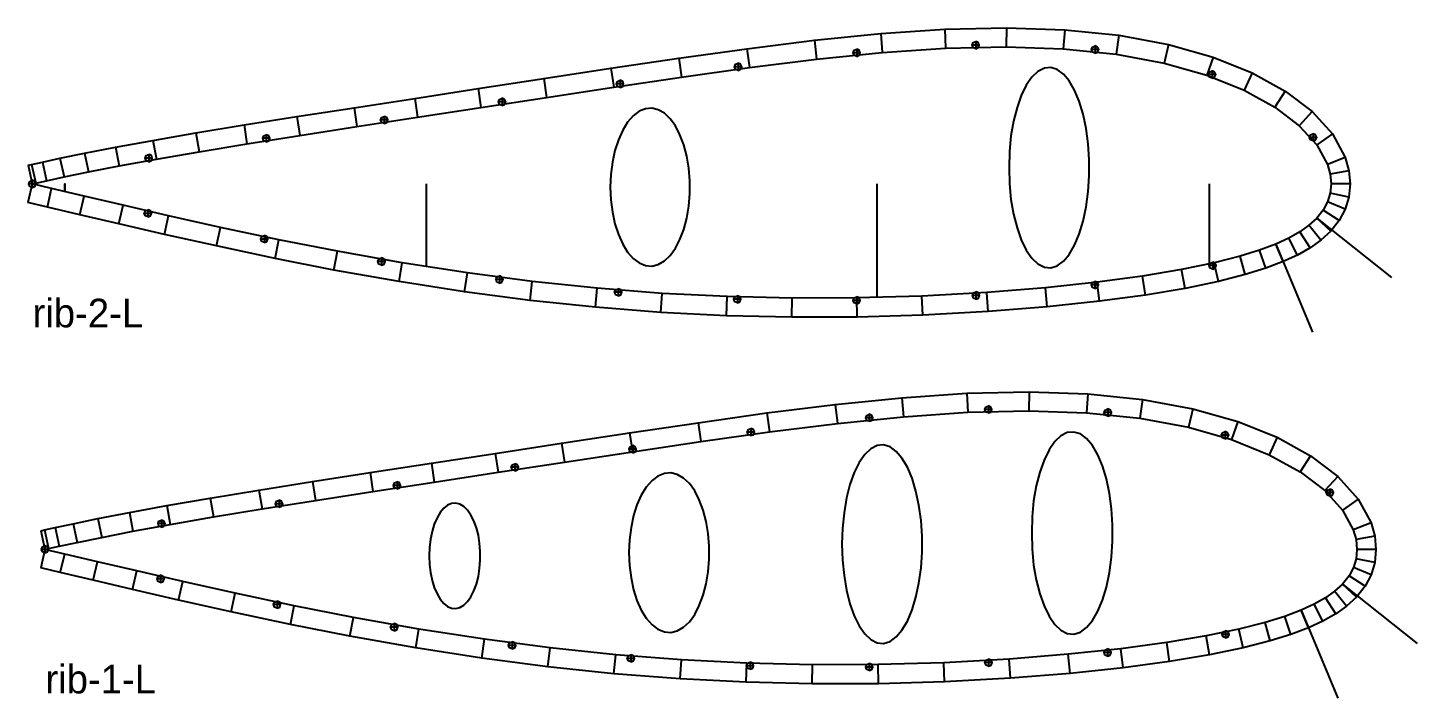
# Model space of a CAD drawing. Header units: millimetres. Extents: x 0 to 1469, y 0 to 3646.
# Drawn here: x 597 to 1179, y 0 to 281 of the extents above; entities that cross this region are included whole.
import ezdxf

# ---------------------------------------------------------------- set-up
doc = ezdxf.new("R2010")
doc.units = ezdxf.units.MM
for name, color, linetype in [('CUT', 1, 'CONTINUOUS'), ('MARK', 5, 'CONTINUOUS'), ('SEAM', 3, 'CONTINUOUS'), ('TEXT', 7, 'CONTINUOUS')]:
    doc.layers.add(name, color=color, linetype=linetype)

msp = doc.modelspace()

# ---------------------------------------------------------------- linework, layer by layer
at = {"layer": 'CUT', "color": 1}
for points in [[(596.8, 223.45), (598.3, 223.79), (602.8, 224.78), (610.2, 226.38), (620.5, 228.49), (633.5, 231.02), (649.1, 233.89), (667.2, 237.02), (687.4, 240.36), (709.5, 243.89), (733.5, 247.59), (758.9, 251.49), (785.5, 255.6), (813, 259.8), (841.2, 264.1), (869.7, 268.3), (898.2, 272.3), (926.5, 275.9), (954.3, 278.7), (981.2, 280.5), (1007, 281.1), (1031.4, 280.3), (1054.1, 278), (1074.95, 274.1), (1093.66, 268.8), (1110.02, 262.2), (1123.89, 254.5), (1135.14, 245.96), (1143.63, 236.59), (1148.99, 226.76), (1150.55, 221.17), (1151.06, 215.65), (1150.53, 210.15), (1148.99, 205.05), (1146.49, 200.33), (1142.92, 195.82), (1138.83, 192.06), (1134.29, 188.83), (1129.02, 185.83), (1123.02, 183.05), (1115.72, 180.29), (1107.13, 177.6), (1095.86, 174.72), (1081.91, 171.84), (1065.3, 169.06), (1046, 166.46), (1024, 164.12), (999.3, 162.118), (971.9, 160.608), (944.4, 159.811), (917, 159.732), (889.6, 160.383), (862.1, 161.777), (834.7, 163.92), (807.3, 166.8), (779.8, 170.4), (752.4, 174.66), (725, 179.54), (700.4, 184.39), (675.8, 189.61), (654, 194.49), (634.9, 198.9), (618.5, 202.73), (604.9, 205.94), (596.7, 207.86)], [(995.6, 273.8), (992.6, 273.8), (993.1, 274.9), (994.1, 275.3), (994.1, 272.3), (995.2, 272.8), (995.6, 273.8), (995.2, 274.9), (994.1, 275.3)], [(994.1, 272.3), (993.1, 272.8), (992.6, 273.8)], [(945.7, 270.6), (942.7, 270.6), (943.1, 271.7), (944.2, 272.1), (944.2, 269.1), (945.2, 269.6), (945.7, 270.6), (945.2, 271.7), (944.2, 272.1)], [(944.2, 269.1), (943.1, 269.6), (942.7, 270.6)], [(1045.7, 272), (1042.7, 272), (1043.1, 273), (1044.2, 273.5), (1044.2, 270.5), (1045.2, 270.9), (1045.7, 272), (1045.2, 273), (1044.2, 273.5)], [(1044.2, 270.5), (1043.1, 270.9), (1042.7, 272)], [(896, 264.7), (893, 264.7), (893.4, 265.8), (894.5, 266.2), (894.5, 263.2), (895.5, 263.7), (896, 264.7), (895.5, 265.8), (894.5, 266.2)], [(894.5, 263.2), (893.4, 263.7), (893, 264.7)], [(1094.71, 261.5), (1091.71, 261.5), (1092.14, 262.5), (1093.21, 263), (1093.21, 260), (1094.27, 260.4), (1094.71, 261.5), (1094.27, 262.5), (1093.21, 263)], [(846.5, 257.6), (843.5, 257.6), (843.9, 258.6), (845, 259.1), (845, 256.1), (846.1, 256.5), (846.5, 257.6), (846.1, 258.6), (845, 259.1)], [(845, 256.1), (843.9, 256.5), (843.5, 257.6)], [(1093.21, 260), (1092.14, 260.4), (1091.71, 261.5)], [(797.1, 250.03), (794.1, 250.03), (794.5, 251.09), (795.6, 251.53), (795.6, 248.53), (796.6, 248.97), (797.1, 250.03), (796.6, 251.09), (795.6, 251.53)], [(795.6, 248.53), (794.5, 248.97), (794.1, 250.03)], [(747.6, 242.46), (744.6, 242.46), (745.1, 243.52), (746.1, 243.96), (746.1, 240.96), (747.2, 241.4), (747.6, 242.46), (747.2, 243.52), (746.1, 243.96)], [(746.1, 240.96), (745.1, 241.4), (744.6, 242.46)], [(698.2, 234.76), (695.2, 234.76), (695.7, 235.82), (696.7, 236.26), (696.7, 233.26), (697.8, 233.7), (698.2, 234.76), (697.8, 235.82), (696.7, 236.26)], [(696.7, 233.26), (695.7, 233.7), (695.2, 234.76)], [(1137.06, 235.15), (1134.06, 235.15), (1134.5, 236.21), (1135.56, 236.65), (1135.56, 233.65), (1136.62, 234.09), (1137.06, 235.15), (1136.62, 236.21), (1135.56, 236.65)], [(1135.56, 233.65), (1134.5, 234.09), (1134.06, 235.15)], [(648.9, 226.45), (645.9, 226.45), (646.3, 227.51), (647.4, 227.95), (647.4, 224.95), (648.5, 225.39), (648.9, 226.45), (648.5, 227.51), (647.4, 227.95)], [(647.4, 224.95), (646.3, 225.39), (645.9, 226.45)], [(648.5, 203.28), (645.5, 203.28), (646, 204.34), (647, 204.78), (647, 201.78), (648.1, 202.22), (648.5, 203.28), (648.1, 204.34), (647, 204.78)], [(647, 201.78), (646, 202.22), (645.5, 203.28)], [(697.4, 192.51), (694.4, 192.51), (694.8, 193.57), (695.9, 194.01), (695.9, 191.01), (696.9, 191.45), (697.4, 192.51), (696.9, 193.57), (695.9, 194.01)], [(695.9, 191.01), (694.8, 191.45), (694.4, 192.51)], [(746.5, 183.09), (743.5, 183.09), (743.9, 184.15), (745, 184.59), (745, 181.59), (746.1, 182.03), (746.5, 183.09), (746.1, 184.15), (745, 184.59)], [(745, 181.59), (743.9, 182.03), (743.5, 183.09)], [(1094.98, 181.38), (1091.98, 181.38), (1092.42, 182.44), (1093.48, 182.88), (1093.48, 179.88), (1094.54, 180.32), (1094.98, 181.38), (1094.54, 182.44), (1093.48, 182.88)], [(1093.48, 179.88), (1092.42, 180.32), (1091.98, 181.38)], [(796, 175.54), (793, 175.54), (793.4, 176.6), (794.5, 177.04), (794.5, 174.04), (795.5, 174.47), (796, 175.54), (795.5, 176.6), (794.5, 177.04)], [(794.5, 174.04), (793.4, 174.47), (793, 175.54)], [(1045.6, 173.29), (1042.6, 173.29), (1043, 174.35), (1044.1, 174.79), (1044.1, 171.79), (1045.1, 172.23), (1045.6, 173.29), (1045.1, 174.35), (1044.1, 174.79)], [(845.7, 170.19), (842.7, 170.19), (843.2, 171.26), (844.2, 171.69), (844.2, 168.69), (845.3, 169.13), (845.7, 170.19), (845.3, 171.26), (844.2, 171.69)], [(844.2, 168.69), (843.2, 169.13), (842.7, 170.19)], [(995.7, 168.85), (992.7, 168.85), (993.2, 169.91), (994.2, 170.35), (994.2, 167.35), (995.3, 167.79), (995.7, 168.85), (995.3, 169.91), (994.2, 170.35)], [(1044.1, 171.79), (1043, 172.23), (1042.6, 173.29)], [(895.7, 167.27), (892.7, 167.27), (893.1, 168.34), (894.2, 168.77), (894.2, 165.77), (895.2, 166.21), (895.7, 167.27), (895.2, 168.34), (894.2, 168.77)], [(894.2, 165.77), (893.1, 166.21), (892.7, 167.27)], [(945.7, 166.81), (942.7, 166.81), (943.1, 167.87), (944.2, 168.31), (944.2, 165.31), (945.3, 165.75), (945.7, 166.81), (945.3, 167.87), (944.2, 168.31)], [(944.2, 165.31), (943.1, 165.75), (942.7, 166.81)], [(994.2, 167.35), (993.2, 167.79), (992.7, 168.85)], [(602.2, 70.21), (603.7, 70.55), (608.2, 71.55), (615.7, 73.16), (626.1, 75.29), (639.3, 77.85), (655, 80.75), (673.2, 83.91), (693.6, 87.28), (716, 90.85), (740.2, 94.59), (765.9, 98.53), (792.7, 102.6), (820.5, 106.9), (849, 111.3), (877.8, 115.5), (906.6, 119.6), (935.2, 123.2), (963.2, 126), (990.4, 127.9), (1016.5, 128.5), (1041.1, 127.6), (1064.1, 125.3), (1085.11, 121.4), (1103.99, 116), (1120.52, 109.4), (1134.52, 101.6), (1145.86, 92.96), (1154.43, 83.51), (1159.83, 73.59), (1161.4, 67.97), (1161.92, 62.4), (1161.38, 56.86), (1159.83, 51.73), (1157.32, 46.97), (1153.72, 42.43), (1149.6, 38.64), (1145.02, 35.38), (1139.7, 32.36), (1133.64, 29.55), (1126.28, 26.76), (1117.6, 24.05), (1106.22, 21.14), (1092.14, 18.23), (1075.4, 15.42), (1055.9, 12.8), (1033.7, 10.43), (1008.7, 8.413), (981, 6.887), (953.3, 6.082), (925.6, 6.003), (897.9, 6.661), (870.2, 8.069), (842.4, 10.23), (814.7, 13.14), (787, 16.77), (759.4, 21.08), (731.7, 26.01), (706.8, 30.91), (682, 36.18), (659.9, 41.11), (640.6, 45.56), (624.1, 49.43), (610.3, 52.67), (602.1, 54.62)], [(1000.9, 121.1), (997.9, 121.1), (998.4, 122.1), (999.4, 122.6), (999.4, 119.6), (1000.5, 120), (1000.9, 121.1), (1000.5, 122.1), (999.4, 122.6)], [(951, 117.6), (948, 117.6), (948.4, 118.6), (949.5, 119.1), (949.5, 116.1), (950.6, 116.5), (951, 117.6), (950.6, 118.6), (949.5, 119.1)], [(949.5, 116.1), (948.4, 116.5), (948, 117.6)], [(999.4, 119.6), (998.4, 120), (997.9, 121.1)], [(1051, 119.8), (1048, 119.8), (1048.4, 120.8), (1049.5, 121.3), (1049.5, 118.3), (1050.6, 118.7), (1051, 119.8), (1050.6, 120.8), (1049.5, 121.3)], [(1049.5, 118.3), (1048.4, 118.7), (1048, 119.8)], [(901.3, 111.6), (898.3, 111.6), (898.8, 112.6), (899.8, 113.1), (899.8, 110.1), (900.9, 110.5), (901.3, 111.6), (900.9, 112.6), (899.8, 113.1)], [(899.8, 110.1), (898.8, 110.5), (898.3, 111.6)], [(1100.17, 110.3), (1097.17, 110.3), (1097.61, 111.3), (1098.67, 111.8), (1098.67, 108.8), (1099.73, 109.2), (1100.17, 110.3), (1099.73, 111.3), (1098.67, 111.8)], [(851.8, 104.4), (848.8, 104.4), (849.3, 105.4), (850.3, 105.9), (850.3, 102.9), (851.4, 103.3), (851.8, 104.4), (851.4, 105.4), (850.3, 105.9)], [(1098.67, 108.8), (1097.61, 109.2), (1097.17, 110.3)], [(850.3, 102.9), (849.3, 103.3), (848.8, 104.4)], [(802.4, 96.82), (799.4, 96.82), (799.9, 97.88), (800.9, 98.32), (800.9, 95.32), (802, 95.76), (802.4, 96.82), (802, 97.88), (800.9, 98.32)], [(800.9, 95.32), (799.9, 95.76), (799.4, 96.82)], [(753, 89.24), (750, 89.24), (750.4, 90.3), (751.5, 90.74), (751.5, 87.74), (752.6, 88.18), (753, 89.24), (752.6, 90.3), (751.5, 90.74)], [(751.5, 87.74), (750.4, 88.18), (750, 89.24)], [(1144.09, 86.2), (1141.09, 86.2), (1141.53, 87.26), (1142.59, 87.7), (1142.59, 84.7), (1143.66, 85.14), (1144.09, 86.2), (1143.66, 87.26), (1142.59, 87.7)], [(703.6, 81.54), (700.6, 81.54), (701, 82.6), (702.1, 83.04), (702.1, 80.04), (703.1, 80.48), (703.6, 81.54), (703.1, 82.6), (702.1, 83.04)], [(1142.59, 84.7), (1141.53, 85.14), (1141.09, 86.2)], [(702.1, 80.04), (701, 80.48), (700.6, 81.54)], [(654.3, 73.22), (651.3, 73.22), (651.7, 74.28), (652.8, 74.72), (652.8, 71.72), (653.8, 72.16), (654.3, 73.22), (653.8, 74.28), (652.8, 74.72)], [(652.8, 71.72), (651.7, 72.16), (651.3, 73.22)], [(653.9, 50.03), (650.9, 50.03), (651.3, 51.09), (652.4, 51.53), (652.4, 48.53), (653.4, 48.97), (653.9, 50.03), (653.4, 51.09), (652.4, 51.53)], [(652.4, 48.53), (651.3, 48.97), (650.9, 50.03)], [(702.7, 39.25), (699.7, 39.25), (700.2, 40.32), (701.2, 40.75), (701.2, 37.75), (702.3, 38.19), (702.7, 39.25), (702.3, 40.32), (701.2, 40.75)], [(701.2, 37.75), (700.2, 38.19), (699.7, 39.25)], [(751.8, 29.79), (748.8, 29.79), (749.3, 30.85), (750.3, 31.29), (750.3, 28.29), (751.4, 28.73), (751.8, 29.79), (751.4, 30.85), (750.3, 31.29)], [(750.3, 28.29), (749.3, 28.73), (748.8, 29.79)], [(801.3, 22.16), (798.3, 22.16), (798.7, 23.22), (799.8, 23.66), (799.8, 20.66), (800.9, 21.1), (801.3, 22.16), (800.9, 23.22), (799.8, 23.66)], [(1100.39, 26.77), (1097.39, 26.77), (1097.83, 27.83), (1098.89, 28.27), (1098.89, 25.27), (1099.95, 25.71), (1100.39, 26.77), (1099.95, 27.83), (1098.89, 28.27)], [(1098.89, 25.27), (1097.83, 25.71), (1097.39, 26.77)], [(799.8, 20.66), (798.7, 21.1), (798.3, 22.16)], [(851, 16.7), (848, 16.7), (848.5, 17.76), (849.5, 18.2), (849.5, 15.2), (850.6, 15.64), (851, 16.7), (850.6, 17.76), (849.5, 18.2)], [(1050.9, 19.15), (1047.9, 19.15), (1048.3, 20.21), (1049.4, 20.65), (1049.4, 17.65), (1050.5, 18.09), (1050.9, 19.15), (1050.5, 20.21), (1049.4, 20.65)], [(1049.4, 17.65), (1048.3, 18.09), (1047.9, 19.15)], [(849.5, 15.2), (848.5, 15.64), (848, 16.7)], [(901, 13.62), (898, 13.62), (898.4, 14.68), (899.5, 15.12), (899.5, 12.12), (900.6, 12.56), (901, 13.62), (900.6, 14.68), (899.5, 15.12)], [(899.5, 12.12), (898.4, 12.56), (898, 13.62)], [(951, 13.07), (948, 13.07), (948.5, 14.13), (949.5, 14.57), (949.5, 11.57), (950.6, 12.01), (951, 13.07), (950.6, 14.13), (949.5, 14.57)], [(949.5, 11.57), (948.5, 12.01), (948, 13.07)], [(1001, 14.92), (998, 14.92), (998.5, 15.98), (999.5, 16.42), (999.5, 13.42), (1000.6, 13.86), (1001, 14.92), (1000.6, 15.98), (999.5, 16.42)], [(999.5, 13.42), (998.5, 13.86), (998, 14.92)]]:
    msp.add_lwpolyline(points, dxfattribs=at)
for points in [[(1008.1, 222.45), (1008.3, 215.72), (1008.9, 209.16), (1010, 202.94), (1011.5, 197.23), (1013.2, 192.18), (1015.3, 187.9), (1017.7, 184.53), (1020.2, 182.13), (1022.9, 180.78), (1025.6, 180.51), (1028.3, 181.32), (1030.9, 183.2), (1033.3, 186.1), (1035.5, 189.94), (1037.5, 194.62), (1039.1, 200.02), (1040.4, 206), (1041.2, 212.41), (1041.7, 219.08), (1041.7, 225.83), (1041.2, 232.5), (1040.4, 238.91), (1039.1, 244.89), (1037.5, 250.29), (1035.5, 255), (1033.3, 258.8), (1030.9, 261.7), (1028.3, 263.6), (1025.6, 264.4), (1022.9, 264.1), (1020.2, 262.8), (1017.7, 260.4), (1015.3, 257), (1013.2, 252.73), (1011.5, 247.67), (1010, 241.96), (1008.9, 235.75), (1008.3, 229.19)], [(840.9, 214.29), (841.1, 208.98), (841.8, 203.8), (842.8, 198.9), (844.3, 194.4), (846.1, 190.41), (848.1, 187.04), (850.5, 184.38), (853, 182.49), (855.6, 181.42), (858.3, 181.21), (861, 181.85), (863.6, 183.33), (866, 185.62), (868.2, 188.64), (870.1, 192.33), (871.8, 196.59), (873, 201.31), (873.9, 206.36), (874.3, 211.62), (874.3, 216.95), (873.9, 222.21), (873, 227.26), (871.8, 231.98), (870.1, 236.24), (868.2, 239.93), (866, 242.96), (863.6, 245.24), (861, 246.72), (858.3, 247.37), (855.6, 247.15), (853, 246.09), (850.5, 244.2), (848.1, 241.53), (846.1, 238.16), (844.3, 234.17), (842.8, 229.67), (841.8, 224.77), (841.1, 219.6)], [(1017.6, 69.28), (1017.8, 62.48), (1018.4, 55.85), (1019.5, 49.57), (1021, 43.8), (1022.8, 38.7), (1024.9, 34.38), (1027.3, 30.97), (1029.8, 28.55), (1032.5, 27.18), (1035.3, 26.91), (1038, 27.73), (1040.6, 29.63), (1043.1, 32.55), (1045.3, 36.43), (1047.3, 41.16), (1048.9, 46.61), (1050.2, 52.66), (1051.1, 59.13), (1051.5, 65.87), (1051.5, 72.69), (1051.1, 79.43), (1050.2, 85.9), (1048.9, 91.94), (1047.3, 97.4), (1045.3, 102.1), (1043.1, 106), (1040.6, 108.9), (1038, 110.8), (1035.3, 111.6), (1032.5, 111.4), (1029.8, 110), (1027.3, 107.6), (1024.9, 104.2), (1022.8, 99.86), (1021, 94.75), (1019.5, 88.98), (1018.4, 82.71), (1017.8, 76.08)], [(938, 64.6), (938.2, 57.92), (938.9, 51.42), (939.9, 45.25), (941.4, 39.59), (943.2, 34.58), (945.3, 30.34), (947.6, 26.99), (950.1, 24.61), (952.8, 23.27), (955.5, 23), (958.2, 23.81), (960.8, 25.67), (963.2, 28.55), (965.5, 32.35), (967.4, 36.99), (969, 42.35), (970.3, 48.28), (971.2, 54.64), (971.6, 61.25), (971.6, 67.95), (971.2, 74.57), (970.3, 80.92), (969, 86.86), (967.4, 92.21), (965.5, 96.85), (963.2, 100.7), (960.8, 103.5), (958.2, 105.4), (955.5, 106.2), (952.8, 105.9), (950.1, 104.6), (947.6, 102.2), (945.3, 98.87), (943.2, 94.63), (941.4, 89.61), (939.9, 83.95), (938.9, 77.79), (938.2, 71.28)], [(848.7, 61.03), (848.9, 55.66), (849.6, 50.44), (850.7, 45.49), (852.1, 40.94), (853.9, 36.91), (856, 33.51), (858.4, 30.82), (860.9, 28.91), (863.6, 27.83), (866.3, 27.61), (869, 28.26), (871.6, 29.76), (874.1, 32.07), (876.3, 35.12), (878.2, 38.85), (879.9, 43.16), (881.1, 47.92), (882, 53.03), (882.4, 58.34), (882.4, 63.72), (882, 69.03), (881.1, 74.14), (879.9, 78.9), (878.2, 83.2), (876.3, 86.93), (874.1, 89.99), (871.6, 92.29), (869, 93.79), (866.3, 94.44), (863.6, 94.22), (860.9, 93.15), (858.4, 91.24), (856, 88.55), (853.9, 85.14), (852.1, 81.12), (850.7, 76.57), (849.6, 71.62), (848.9, 66.39)], [(765, 59.67), (765.1, 56.13), (765.5, 52.67), (766.2, 49.4), (767.1, 46.39), (768.3, 43.73), (769.6, 41.48), (771.1, 39.7), (772.7, 38.44), (774.4, 37.73), (776.1, 37.58), (777.8, 38.01), (779.5, 39), (781, 40.53), (782.5, 42.55), (783.7, 45.01), (784.8, 47.86), (785.6, 51.01), (786.1, 54.38), (786.4, 57.9), (786.4, 61.45), (786.1, 64.97), (785.6, 68.34), (784.8, 71.49), (783.7, 74.34), (782.5, 76.8), (781, 78.82), (779.5, 80.35), (777.8, 81.34), (776.1, 81.77), (774.4, 81.62), (772.7, 80.91), (771.1, 79.65), (769.6, 77.87), (768.3, 75.62), (767.1, 72.96), (766.2, 69.95), (765.5, 66.68), (765.1, 63.22)]]:
    msp.add_lwpolyline(points, close=True, dxfattribs=at)
at = {"layer": 'MARK', "color": 5}
for points in [[(981.2, 280.5), (981.5, 272.5)], [(1007, 281.1), (1006.9, 273.1)], [(1031.4, 280.3), (1030.8, 272.3)], [(926.5, 275.9), (927.4, 267.9)], [(954.3, 278.7), (954.9, 270.7)], [(1054.1, 278), (1053, 270.1)], [(1074.95, 274.1), (1073.13, 266.3)], [(869.7, 268.3), (870.8, 260.4)], [(898.2, 272.3), (899.3, 264.4)], [(1093.66, 268.8), (1091.06, 261.2)], [(841.2, 264.1), (842.4, 256.2)], [(1110.02, 262.2), (1106.59, 255)], [(813, 259.8), (814.2, 251.88)], [(758.9, 251.49), (760.1, 243.58)], [(785.5, 255.6), (786.7, 247.66)], [(1123.89, 254.5), (1119.52, 247.83)], [(733.5, 247.59), (734.7, 239.69)], [(1135.14, 245.96), (1129.73, 240.06)], [(687.4, 240.36), (688.6, 232.46)], [(709.5, 243.89), (710.8, 235.98)], [(649.1, 233.89), (650.6, 226.02)], [(667.2, 237.02), (668.5, 229.13)], [(1143.63, 236.59), (1137.11, 231.96)], [(620.5, 228.49), (622.1, 220.64)], [(633.5, 231.02), (635, 223.16)], [(596.8, 223.45), (598.6, 215.65), (596.7, 207.86)], [(598.3, 223.79), (600.1, 215.98)], [(602.8, 224.78), (604.5, 216.97)], [(610.2, 226.38), (611.9, 218.55)], [(1148.99, 226.76), (1141.57, 223.76)], [(600.1, 215.65), (597.1, 215.65), (597.5, 216.71), (598.6, 217.15), (598.6, 214.15), (599.6, 214.59), (600.1, 215.65), (599.6, 216.71), (598.6, 217.15)], [(598.6, 214.15), (597.5, 214.59), (597.1, 215.65)], [(763.9, 180.96), (763.9, 215.65)], [(952.8, 168.05), (952.8, 215.65)], [(1092.15, 182.13), (1092.15, 215.65)], [(1150.55, 221.17), (1142.68, 219.73)], [(1151.06, 215.65), (1143.06, 215.65)], [(604.9, 205.94), (606.7, 213.72)], [(618.5, 202.73), (620.3, 210.52)], [(1150.53, 210.15), (1142.68, 211.7)], [(634.9, 198.9), (636.7, 206.69)], [(1146.49, 200.33), (1139.79, 204.7)], [(1148.99, 205.05), (1141.59, 208.1)], [(654, 194.49), (655.7, 202.3)], [(1138.83, 192.06), (1133.8, 198.28)], [(1142.92, 195.82), (1137.07, 201.27)], [(675.8, 189.61), (677.5, 197.43)], [(700.4, 184.39), (702, 192.23)], [(1129.02, 185.83), (1125.36, 192.95)], [(1134.29, 188.83), (1129.99, 195.58)], [(725, 179.54), (726.5, 187.4)], [(1115.72, 180.29), (1113.11, 187.85)], [(1123.02, 183.05), (1119.92, 190.43)], [(752.4, 174.66), (753.7, 182.55)], [(1095.86, 174.72), (1094.05, 182.52)], [(1107.13, 177.6), (1104.94, 185.3)], [(779.8, 170.4), (781, 178.31)], [(1065.3, 169.06), (1064.1, 176.97)], [(1081.91, 171.84), (1080.44, 179.7)], [(807.3, 166.8), (808.2, 174.74)], [(834.7, 163.92), (835.4, 171.88)], [(862.1, 161.777), (862.6, 169.76)], [(999.3, 162.118), (998.8, 170.1)], [(1024, 164.12), (1023.3, 172.08)], [(1046, 166.46), (1045, 174.4)], [(889.6, 160.383), (889.9, 168.38)], [(917, 159.732), (917.1, 167.73)], [(944.4, 159.811), (944.3, 167.81)], [(971.9, 160.608), (971.5, 168.6)], [(1016.5, 128.5), (1016.4, 120.5)], [(935.2, 123.2), (936.1, 115.2)], [(963.2, 126), (963.9, 118)], [(990.4, 127.9), (990.8, 119.9)], [(1041.1, 127.6), (1040.6, 119.7)], [(1064.1, 125.3), (1062.9, 117.4)], [(906.6, 119.6), (907.7, 111.7)], [(1085.11, 121.4), (1083.28, 113.6)], [(849, 111.3), (850.2, 103.3)], [(877.8, 115.5), (878.9, 107.6)], [(1103.99, 116), (1101.4, 108.5)], [(820.5, 106.9), (821.7, 99)], [(1120.52, 109.4), (1117.08, 102.1)], [(792.7, 102.6), (793.9, 94.74)], [(1134.52, 101.6), (1130.15, 94.91)], [(740.2, 94.59), (741.4, 86.69)], [(765.9, 98.53), (767.1, 90.62)], [(716, 90.85), (717.3, 82.94)], [(1145.86, 92.96), (1140.46, 87.06)], [(673.2, 83.91), (674.6, 76.03)], [(693.6, 87.28), (694.9, 79.38)], [(1154.43, 83.51), (1147.91, 78.87)], [(639.3, 77.85), (640.8, 69.99)], [(655, 80.75), (656.4, 72.88)], [(602.2, 70.21), (603.9, 62.4), (602.1, 54.62)], [(603.7, 70.55), (605.4, 62.74)], [(608.2, 71.55), (609.9, 63.73)], [(615.7, 73.16), (617.4, 65.33)], [(626.1, 75.29), (627.7, 67.45)], [(1159.83, 73.59), (1152.41, 70.6)], [(1161.4, 67.97), (1153.54, 66.53)], [(605.4, 62.4), (602.4, 62.4), (602.9, 63.46), (603.9, 63.9), (603.9, 60.9), (605, 61.34), (605.4, 62.4), (605, 63.46), (603.9, 63.9)], [(603.9, 60.9), (602.9, 61.34), (602.4, 62.4)], [(610.3, 52.67), (612.2, 60.46)], [(1161.38, 56.86), (1153.54, 58.41)], [(1161.92, 62.4), (1153.92, 62.4)], [(624.1, 49.43), (625.9, 57.22)], [(640.6, 45.56), (642.4, 53.35)], [(1159.83, 51.73), (1152.44, 54.78)], [(659.9, 41.11), (661.7, 48.92)], [(1153.72, 42.43), (1147.87, 47.88)], [(1157.32, 46.97), (1150.62, 51.35)], [(682, 36.18), (683.7, 44)], [(1145.02, 35.38), (1140.72, 42.13)], [(1149.6, 38.64), (1144.57, 44.86)], [(706.8, 30.91), (708.4, 38.75)], [(1133.64, 29.55), (1130.55, 36.93)], [(1139.7, 32.36), (1136.05, 39.47)], [(731.7, 26.01), (733.2, 33.87)], [(1117.6, 24.05), (1115.42, 31.75)], [(1126.28, 26.76), (1123.67, 34.32)], [(759.4, 21.08), (760.7, 28.97)], [(787, 16.77), (788.2, 24.69)], [(1075.4, 15.42), (1074.2, 23.34)], [(1092.14, 18.23), (1090.67, 26.1)], [(1106.22, 21.14), (1104.42, 28.94)], [(814.7, 13.14), (815.7, 21.08)], [(842.4, 10.23), (843.2, 18.2)], [(1033.7, 10.43), (1032.9, 18.4)], [(1055.9, 12.8), (1054.9, 20.74)], [(870.2, 8.069), (870.7, 16.05)], [(897.9, 6.661), (898.2, 14.66)], [(925.6, 6.003), (925.7, 14)], [(953.3, 6.082), (953.2, 14.08)], [(981, 6.887), (980.7, 14.88)], [(1008.7, 8.413), (1008.2, 16.39)]]:
    msp.add_lwpolyline(points, dxfattribs=at)
msp.add_lwpolyline([(612.2, 212.44), (612.2, 215.65)], close=True, dxfattribs=at)
at = {"layer": 'SEAM', "color": 3}
for points in [[(598.6, 215.65), (600.1, 215.98), (604.5, 216.97), (611.9, 218.55), (622.1, 220.64), (635, 223.16), (650.6, 226.02), (668.5, 229.13), (688.6, 232.46), (710.8, 235.98), (734.7, 239.69), (760.1, 243.58), (786.7, 247.66), (814.2, 251.88), (842.4, 256.2), (870.8, 260.4), (899.3, 264.4), (927.4, 267.9), (954.9, 270.7), (981.5, 272.5), (1006.9, 273.1), (1030.8, 272.3), (1053, 270.1), (1073.13, 266.3), (1091.06, 261.2), (1106.59, 255), (1119.52, 247.83), (1129.73, 240.06), (1137.11, 231.96), (1141.57, 223.76), (1142.68, 219.73), (1143.06, 215.65), (1142.68, 211.7), (1141.59, 208.1), (1139.79, 204.7), (1137.07, 201.27), (1133.8, 198.28), (1129.99, 195.58), (1125.36, 192.95), (1119.92, 190.43), (1113.11, 187.85), (1104.94, 185.3), (1094.05, 182.52), (1080.44, 179.7), (1064.1, 176.97), (1045, 174.4), (1023.3, 172.08), (998.8, 170.1), (971.5, 168.6), (944.3, 167.81), (917.1, 167.73), (889.9, 168.38), (862.6, 169.76), (835.4, 171.88), (808.2, 174.74), (781, 178.31), (753.7, 182.55), (726.5, 187.4), (702, 192.23), (677.5, 197.43), (655.7, 202.3), (636.7, 206.69), (620.3, 210.52), (606.7, 213.72)], [(603.9, 62.4), (605.4, 62.74), (609.9, 63.73), (617.4, 65.33), (627.7, 67.45), (640.8, 69.99), (656.4, 72.88), (674.6, 76.03), (694.9, 79.38), (717.3, 82.94), (741.4, 86.69), (767.1, 90.62), (793.9, 94.74), (821.7, 99), (850.2, 103.3), (878.9, 107.6), (907.7, 111.7), (936.1, 115.2), (963.9, 118), (990.8, 119.9), (1016.4, 120.5), (1040.6, 119.7), (1062.9, 117.4), (1083.28, 113.6), (1101.4, 108.5), (1117.08, 102.1), (1130.15, 94.91), (1140.46, 87.06), (1147.91, 78.87), (1152.41, 70.6), (1153.54, 66.53), (1153.92, 62.4), (1153.54, 58.41), (1152.44, 54.78), (1150.62, 51.35), (1147.87, 47.88), (1144.57, 44.86), (1140.72, 42.13), (1136.05, 39.47), (1130.55, 36.93), (1123.67, 34.32), (1115.42, 31.75), (1104.42, 28.94), (1090.67, 26.1), (1074.2, 23.34), (1054.9, 20.74), (1032.9, 18.4), (1008.2, 16.39), (980.7, 14.88), (953.2, 14.08), (925.7, 14), (898.2, 14.66), (870.7, 16.05), (843.2, 18.2), (815.7, 21.08), (788.2, 24.69), (760.7, 28.97), (733.2, 33.87), (708.4, 38.75), (683.7, 44), (661.7, 48.92), (642.4, 53.35), (625.9, 57.22), (612.2, 60.46)]]:
    msp.add_lwpolyline(points, close=True, dxfattribs=at)
for points in [[(1137.07, 201.27), (1168.4, 176.4)], [(1119.92, 190.43), (1135.29, 153.5)], [(1147.87, 47.88), (1179.2, 23.01)], [(1130.55, 36.93), (1145.91, 0)]]:
    msp.add_lwpolyline(points, dxfattribs=at)

# ---------------------------------------------------------------- texts
at = {"layer": 'TEXT', "color": 7}
for s, p in [('rib-2-L', (598.7, 155.5)), ('rib-1-L', (604.1, 2))]:
    msp.add_text(s, height=12, dxfattribs=at).set_placement(p)

doc.saveas('drawing.dxf')
